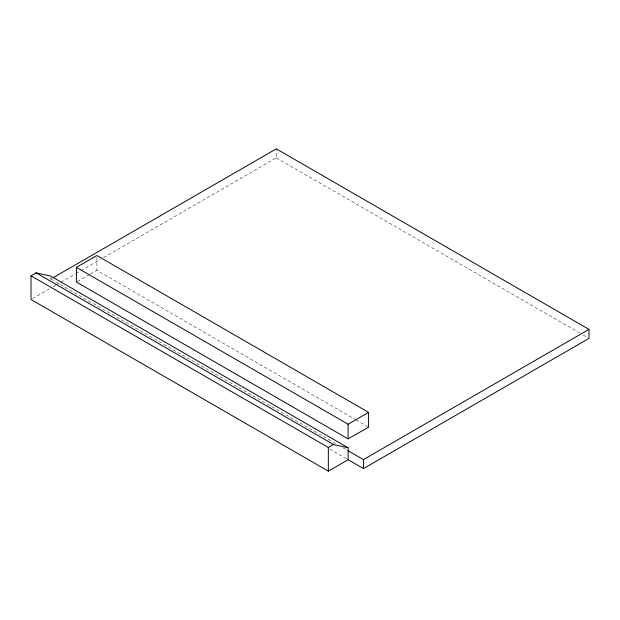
<?xml version="1.0" encoding="UTF-8"?>
<svg xmlns="http://www.w3.org/2000/svg" width="620" height="620" viewBox="0 0 620 620"><rect width="100%" height="100%" fill="white"/><g stroke="black" fill="none" stroke-linecap="round" stroke-linejoin="round"><path stroke-width="0.46" stroke-dasharray="3.1 2.33" d="M103.594 257.579L276.311 157.86L276.311 148.847M50.77 277.582L50.77 279.062L52.444 278.093M32.651 298.538L50.77 288.075M53.281 286.626L55.8 285.169M56.637 284.688L59.993 282.751M60.83 282.271L75.082 274.04M75.919 273.552L80.112 271.134M80.949 270.646L100.239 259.517M77.221 281.55L89.52 274.528M90.342 274.063L96.898 270.32L355.167 419.422M276.311 157.86L579.778 333.064M583.133 335.002L587.326 337.42M356.004 419.911L367.745 426.684M50.77 279.062L335.513 443.455M343.054 447.811L348.076 450.709M329.701 449.058L346.456 458.73M96.898 257.37L96.898 270.32"/><path stroke-width="0.93" d="M76.4 267.36L76.4 282.022L348.076 438.875L368.582 427.172L368.582 412.378L96.898 255.518L76.4 267.36L348.076 424.212L368.582 412.378M348.076 438.875L348.076 424.212M53.281 277.613L276.311 148.847L589 329.375L589 338.388L363.506 468.573L348.13 459.699L348.107 447.772L50.77 276.101L36.123 272.854L31 275.815L31 299.491L328.337 471.154L348.13 459.699M31 275.815L328.337 447.477L333.467 444.517L348.107 447.772M348.076 450.709L363.452 459.591L589 329.375M36.123 272.854L333.467 444.517M363.452 459.591L363.506 468.573M328.337 447.477L328.337 471.154"/></g></svg>
